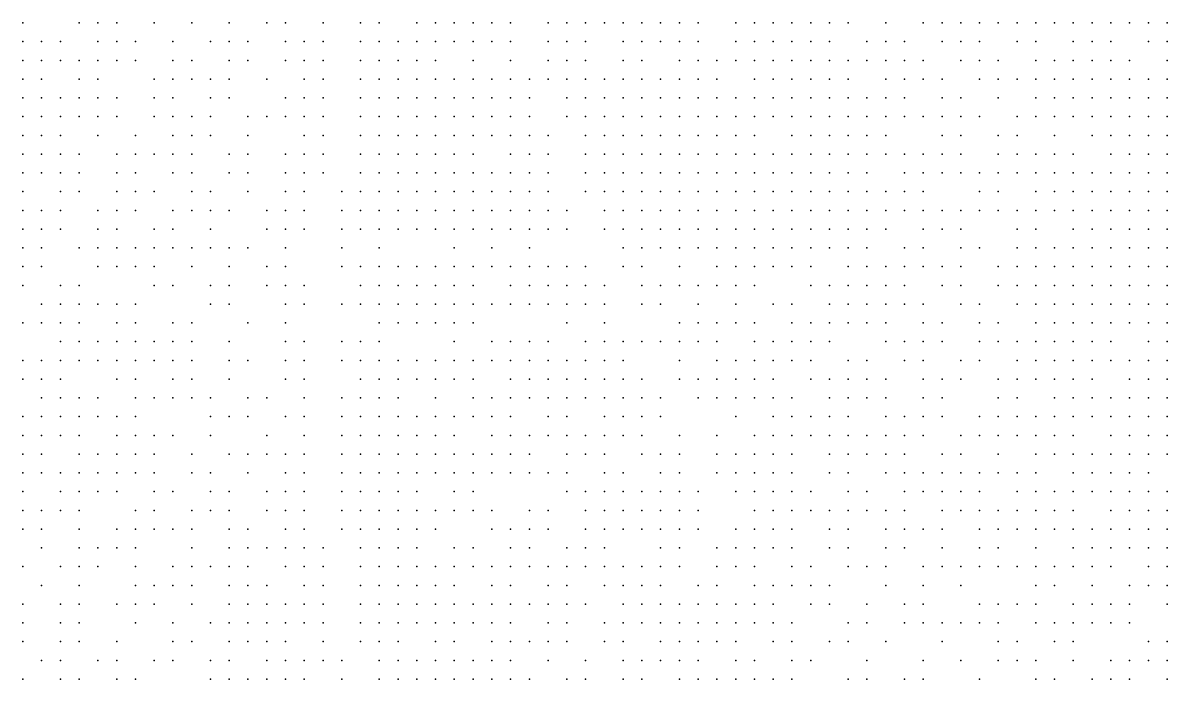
# Model space of a CAD drawing. Extents: x 429 to 793, y 817 to 1241.
# Drawn here: x 611.14 to 655.67, y 1108.61 to 1134.16 of the extents above; entities that cross this region are included whole.
import ezdxf

# ---------------------------------------------------------------- set-up
doc = ezdxf.new("R2010")
doc.units = 0

msp = doc.modelspace()

# ---------------------------------------------------------------- linework, layer by layer
for p in [(611.14, 1134.16, 254.753), (613.33, 1134.16, 254.628), (614.06, 1134.16, 254.5), (614.79, 1134.16, 254.578), (616.25, 1134.16, 254.417), (617.71, 1134.16, 254.39), (619.17, 1134.16, 254.31), (620.63, 1134.16, 254.23), (621.36, 1134.16, 254.178), (622.82, 1134.16, 254.072), (624.28, 1134.16, 254.02), (625.01, 1134.16, 253.958), (626.47, 1134.16, 253.833), (627.2, 1134.16, 253.77), (627.93, 1134.16, 253.702), (628.66, 1134.16, 253.635), (629.39, 1134.16, 253.568), (630.12, 1134.16, 253.5), (631.58, 1134.16, 253.41), (632.31, 1134.16, 253.32), (633.04, 1134.16, 253.23), (633.77, 1134.16, 253.14), (634.5, 1134.16, 253.048), (635.23, 1134.16, 252.961), (635.96, 1134.16, 252.863), (636.69, 1134.16, 252.77), (637.42, 1134.16, 252.667), (638.88, 1134.16, 252.565), (639.61, 1134.16, 252.463), (640.34, 1134.16, 252.36), (641.07, 1134.16, 252.376), (641.8, 1134.16, 252.127), (642.53, 1134.16, 251.992), (643.26, 1134.16, 251.87), (644.72, 1134.16, 251.785), (646.18, 1134.16, 251.544), (646.91, 1134.16, 251.52), (647.64, 1134.16, 251.328), (648.37, 1134.16, 251.223), (649.1, 1134.16, 251.068), (649.83, 1134.16, 250.913), (650.56, 1134.16, 250.738), (651.29, 1134.16, 250.563), (652.02, 1134.16, 250.536), (652.75, 1134.16, 250.495), (653.48, 1134.16, 250.215), (654.21, 1134.16, 249.976), (654.94, 1134.16, 249.964), (655.67, 1134.16, 249.893), (611.14, 1133.43, 254.56), (611.87, 1133.43, 254.545), (612.6, 1133.43, 254.53), (614.06, 1133.43, 254.317), (614.79, 1133.43, 254.348), (615.52, 1133.43, 254.362), (616.98, 1133.43, 254.209), (618.44, 1133.43, 254.193), (619.17, 1133.43, 254.094), (619.9, 1133.43, 254.104), (621.36, 1133.43, 254.065), (622.09, 1133.43, 253.9), (622.82, 1133.43, 253.885), (624.28, 1133.43, 253.87), (625.01, 1133.43, 253.77), (625.74, 1133.43, 253.67), (626.47, 1133.43, 253.683), (627.2, 1133.43, 253.623), (627.93, 1133.43, 253.556), (628.66, 1133.43, 253.486), (629.39, 1133.43, 253.344), (630.12, 1133.43, 253.353), (631.58, 1133.43, 253.227), (632.31, 1133.43, 253.1), (633.04, 1133.43, 253.083), (634.5, 1133.43, 252.893), (635.23, 1133.43, 252.804), (635.96, 1133.43, 252.793), (636.69, 1133.43, 252.613), (637.42, 1133.43, 252.472), (638.88, 1133.43, 252.487), (639.61, 1133.43, 252.345), (640.34, 1133.43, 252.18), (641.07, 1133.43, 252.15), (641.8, 1133.43, 251.917), (642.53, 1133.43, 251.893), (643.99, 1133.43, 251.732), (644.72, 1133.43, 251.595), (645.45, 1133.43, 251.458), (646.91, 1133.43, 251.32), (647.64, 1133.43, 251.165), (648.37, 1133.43, 251.01), (649.83, 1133.43, 250.7), (650.56, 1133.43, 250.525), (652.02, 1133.43, 250.268), (652.75, 1133.43, 250.227), (653.48, 1133.43, 249.988), (654.94, 1133.43, 249.847), (655.67, 1133.43, 249.647), (611.14, 1132.7, 254.363), (611.87, 1132.7, 254.273), (612.6, 1132.7, 254.288), (613.33, 1132.7, 254.322), (614.06, 1132.7, 254.133), (614.79, 1132.7, 254.118), (615.52, 1132.7, 254.195), (616.98, 1132.7, 254.042), (617.71, 1132.7, 254.057), (619.17, 1132.7, 253.978), (619.9, 1132.7, 253.941), (621.36, 1132.7, 253.861), (622.09, 1132.7, 253.818), (622.82, 1132.7, 253.735), (624.28, 1132.7, 253.72), (625.01, 1132.7, 253.62), (625.74, 1132.7, 253.597), (626.47, 1132.7, 253.537), (627.2, 1132.7, 253.477), (628.66, 1132.7, 253.342), (630.12, 1132.7, 253.207), (631.58, 1132.7, 253.08), (632.31, 1132.7, 253.027), (633.04, 1132.7, 252.937), (634.5, 1132.7, 252.747), (635.23, 1132.7, 252.647), (636.69, 1132.7, 252.457), (637.42, 1132.7, 252.315), (638.15, 1132.7, 252.24), (638.88, 1132.7, 252.33), (639.61, 1132.7, 252.12), (640.34, 1132.7, 252), (641.07, 1132.7, 251.94), (641.8, 1132.7, 251.745), (642.53, 1132.7, 251.707), (643.26, 1132.7, 251.683), (643.99, 1132.7, 251.499), (644.72, 1132.7, 251.315), (645.45, 1132.7, 251.318), (646.18, 1132.7, 251.12), (647.64, 1132.7, 250.953), (648.37, 1132.7, 250.775), (649.1, 1132.7, 250.737), (650.56, 1132.7, 250.471), (651.29, 1132.7, 250.35), (652.02, 1132.7, 250.175), (652.75, 1132.7, 250), (653.48, 1132.7, 249.8), (654.21, 1132.7, 249.629), (655.67, 1132.7, 249.2), (611.14, 1131.97, 254.167), (611.87, 1131.97, 254.076), (613.33, 1131.97, 254.138), (614.06, 1131.97, 253.95), (616.25, 1131.97, 253.92), (616.98, 1131.97, 253.905), (617.71, 1131.97, 253.89), (618.44, 1131.97, 253.852), (619.17, 1131.97, 253.815), (620.63, 1131.97, 253.74), (622.09, 1131.97, 253.655), (622.82, 1131.97, 253.613), (624.28, 1131.97, 253.57), (625.01, 1131.97, 253.51), (625.74, 1131.97, 253.45), (626.47, 1131.97, 253.39), (627.2, 1131.97, 253.33), (627.93, 1131.97, 253.262), (628.66, 1131.97, 253.195), (629.39, 1131.97, 253.128), (630.12, 1131.97, 253.06), (630.85, 1131.97, 252.837), (631.58, 1131.97, 252.97), (632.31, 1131.97, 252.88), (633.04, 1131.97, 252.79), (633.77, 1131.97, 252.7), (634.5, 1131.97, 252.6), (635.23, 1131.97, 252.5), (635.96, 1131.97, 252.4), (636.69, 1131.97, 252.3), (637.42, 1131.97, 252.18), (638.15, 1131.97, 252.068), (639.61, 1131.97, 251.94), (640.34, 1131.97, 251.82), (641.07, 1131.97, 251.693), (641.8, 1131.97, 251.565), (642.53, 1131.97, 251.52), (643.26, 1131.97, 251.497), (644.72, 1131.97, 251.215), (645.45, 1131.97, 251.068), (646.18, 1131.97, 250.92), (646.91, 1131.97, 250.753), (648.37, 1131.97, 250.585), (649.1, 1131.97, 250.521), (649.83, 1131.97, 250.267), (650.56, 1131.97, 250.254), (651.29, 1131.97, 250.025), (652.02, 1131.97, 249.954), (652.75, 1131.97, 249.767), (653.48, 1131.97, 249.686), (654.21, 1131.97, 249.372), (654.94, 1131.97, 249.315), (655.67, 1131.97, 249.257), (611.14, 1131.24, 253.97), (611.87, 1131.24, 253.965), (612.6, 1131.24, 253.96), (613.33, 1131.24, 253.955), (614.06, 1131.24, 253.74), (614.79, 1131.24, 253.883), (616.25, 1131.24, 253.815), (616.98, 1131.24, 253.747), (618.44, 1131.24, 253.72), (619.17, 1131.24, 253.55), (621.36, 1131.24, 253.477), (622.09, 1131.24, 253.39), (622.82, 1131.24, 253.436), (624.28, 1131.24, 253.393), (625.01, 1131.24, 253.336), (625.74, 1131.24, 253.19), (626.47, 1131.24, 253.173), (627.2, 1131.24, 253.157), (627.93, 1131.24, 253.046), (628.66, 1131.24, 252.935), (629.39, 1131.24, 252.953), (630.12, 1131.24, 252.883), (630.85, 1131.24, 252.793), (632.31, 1131.24, 252.615), (633.04, 1131.24, 252.569), (633.77, 1131.24, 252.523), (634.5, 1131.24, 252.379), (635.23, 1131.24, 252.235), (635.96, 1131.24, 252.268), (636.69, 1131.24, 252.113), (637.42, 1131.24, 252.084), (638.15, 1131.24, 251.868), (638.88, 1131.24, 251.852), (639.61, 1131.24, 251.836), (640.34, 1131.24, 251.62), (641.07, 1131.24, 251.643), (641.8, 1131.24, 251.465), (642.53, 1131.24, 251.438), (643.26, 1131.24, 251.31), (643.99, 1131.24, 251.163), (644.72, 1131.24, 251.027), (645.45, 1131.24, 250.868), (646.91, 1131.24, 250.553), (647.64, 1131.24, 250.385), (649.1, 1131.24, 250.304), (650.56, 1131.24, 250.038), (651.29, 1131.24, 249.908), (652.02, 1131.24, 249.721), (652.75, 1131.24, 249.533), (653.48, 1131.24, 249.316), (654.21, 1131.24, 249.098), (654.94, 1131.24, 249.001), (655.67, 1131.24, 248.943), (611.14, 1130.51, 253.733), (611.87, 1130.51, 253.808), (612.6, 1130.51, 253.645), (613.33, 1130.51, 253.693), (614.06, 1130.51, 253.53), (614.79, 1130.51, 253.673), (616.25, 1130.51, 253.605), (616.98, 1130.51, 253.502), (617.71, 1130.51, 253.497), (618.44, 1130.51, 253.474), (619.9, 1130.51, 253.38), (620.63, 1130.51, 253.387), (621.36, 1130.51, 253.3), (622.09, 1130.51, 253.302), (622.82, 1130.51, 253.259), (624.28, 1130.51, 253.217), (625.01, 1130.51, 253.159), (625.74, 1130.51, 253.102), (626.47, 1130.51, 253), (627.2, 1130.51, 252.983), (627.93, 1130.51, 252.872), (628.66, 1130.51, 252.847), (629.39, 1130.51, 252.777), (630.12, 1130.51, 252.707), (630.85, 1130.51, 252.617), (632.31, 1130.51, 252.527), (633.04, 1130.51, 252.393), (633.77, 1130.51, 252.347), (634.5, 1130.51, 252.202), (635.23, 1130.51, 252.142), (635.96, 1130.51, 252.034), (636.69, 1130.51, 251.927), (637.42, 1130.51, 251.797), (638.15, 1130.51, 251.667), (638.88, 1130.51, 251.652), (639.61, 1130.51, 251.636), (640.34, 1130.51, 251.42), (641.07, 1130.51, 251.443), (641.8, 1130.51, 251.265), (642.53, 1130.51, 251.232), (643.26, 1130.51, 251.087), (643.99, 1130.51, 250.929), (644.72, 1130.51, 250.79), (645.45, 1130.51, 250.507), (646.18, 1130.51, 250.483), (646.91, 1130.51, 250.257), (647.64, 1130.51, 250.267), (648.37, 1130.51, 250.04), (649.83, 1130.51, 250.05), (650.56, 1130.51, 249.863), (651.29, 1130.51, 249.675), (652.02, 1130.51, 249.488), (652.75, 1130.51, 249.3), (653.48, 1130.51, 249.083), (654.21, 1130.51, 248.865), (654.94, 1130.51, 248.744), (655.67, 1130.51, 248.687), (611.14, 1129.78, 253.497), (611.87, 1129.78, 253.512), (612.6, 1129.78, 253.527), (614.06, 1129.78, 253.32), (615.52, 1129.78, 253.463), (616.98, 1129.78, 253.305), (617.71, 1129.78, 253.3), (618.44, 1129.78, 253.278), (619.9, 1129.78, 253.232), (622.09, 1129.78, 253.125), (622.82, 1129.78, 253.083), (624.28, 1129.78, 253.04), (625.01, 1129.78, 252.982), (625.74, 1129.78, 252.925), (626.47, 1129.78, 252.867), (627.2, 1129.78, 252.81), (627.93, 1129.78, 252.74), (628.66, 1129.78, 252.67), (629.39, 1129.78, 252.6), (630.12, 1129.78, 252.53), (630.85, 1129.78, 252.44), (631.58, 1129.78, 252.35), (633.04, 1129.78, 252.26), (633.77, 1129.78, 252.17), (634.5, 1129.78, 252.062), (635.23, 1129.78, 251.955), (635.96, 1129.78, 251.848), (636.69, 1129.78, 251.74), (637.42, 1129.78, 251.61), (638.15, 1129.78, 251.48), (638.88, 1129.78, 251.35), (639.61, 1129.78, 251.436), (641.07, 1129.78, 251.243), (641.8, 1129.78, 250.93), (642.53, 1129.78, 251.008), (643.26, 1129.78, 250.863), (643.99, 1129.78, 250.706), (644.72, 1129.78, 250.548), (646.91, 1129.78, 250.02), (647.64, 1129.78, 250.03), (649.1, 1129.78, 249.793), (649.83, 1129.78, 249.588), (651.29, 1129.78, 249.376), (652.75, 1129.78, 249.02), (653.48, 1129.78, 249.013), (654.21, 1129.78, 248.725), (654.94, 1129.78, 248.647), (655.67, 1129.78, 248.43), (611.14, 1129.05, 253.26), (611.87, 1129.05, 253.275), (612.6, 1129.05, 253.29), (613.33, 1129.05, 253.305), (614.79, 1129.05, 253.11), (615.52, 1129.05, 253.17), (616.25, 1129.05, 253.213), (616.98, 1129.05, 253.063), (617.71, 1129.05, 253.107), (619.17, 1129.05, 252.965), (619.9, 1129.05, 253.087), (621.36, 1129.05, 252.992), (622.09, 1129.05, 252.865), (622.82, 1129.05, 252.866), (624.28, 1129.05, 252.867), (625.01, 1129.05, 252.766), (625.74, 1129.05, 252.665), (626.47, 1129.05, 252.696), (627.2, 1129.05, 252.643), (627.93, 1129.05, 252.566), (628.66, 1129.05, 252.405), (630.12, 1129.05, 252.353), (630.85, 1129.05, 252.219), (631.58, 1129.05, 252.085), (633.04, 1129.05, 252.082), (633.77, 1129.05, 251.987), (634.5, 1129.05, 251.915), (635.23, 1129.05, 251.66), (635.96, 1129.05, 251.602), (636.69, 1129.05, 251.543), (637.42, 1129.05, 251.364), (638.15, 1129.05, 251.382), (638.88, 1129.05, 251.203), (639.61, 1129.05, 251.02), (640.34, 1129.05, 250.974), (641.07, 1129.05, 250.945), (641.8, 1129.05, 250.699), (642.53, 1129.05, 250.785), (643.26, 1129.05, 250.64), (643.99, 1129.05, 250.482), (644.72, 1129.05, 250.325), (645.45, 1129.05, 250.167), (646.18, 1129.05, 250.01), (646.91, 1129.05, 249.827), (647.64, 1129.05, 249.645), (649.1, 1129.05, 249.537), (649.83, 1129.05, 249.332), (650.56, 1129.05, 249.127), (651.29, 1129.05, 249.096), (652.02, 1129.05, 249.058), (653.48, 1129.05, 248.733), (654.21, 1129.05, 248.445), (654.94, 1129.05, 248.438), (655.67, 1129.05, 248.127), (611.14, 1128.32, 253.037), (611.87, 1128.32, 252.996), (612.6, 1128.32, 252.955), (613.33, 1128.32, 253.085), (614.79, 1128.32, 252.9), (615.52, 1128.32, 252.908), (616.98, 1128.32, 252.87), (617.71, 1128.32, 252.913), (619.17, 1128.32, 252.873), (619.9, 1128.32, 252.858), (621.36, 1128.32, 252.808), (622.09, 1128.32, 252.773), (622.82, 1128.32, 252.693), (624.28, 1128.32, 252.693), (625.01, 1128.32, 252.592), (625.74, 1128.32, 252.582), (626.47, 1128.32, 252.529), (627.2, 1128.32, 252.477), (627.93, 1128.32, 252.399), (628.66, 1128.32, 252.322), (629.39, 1128.32, 252.202), (630.12, 1128.32, 252.177), (630.85, 1128.32, 252.042), (631.58, 1128.32, 251.993), (633.04, 1128.32, 251.898), (633.77, 1128.32, 251.803), (634.5, 1128.32, 251.686), (635.23, 1128.32, 251.568), (635.96, 1128.32, 251.405), (636.69, 1128.32, 251.347), (637.42, 1128.32, 251.167), (638.15, 1128.32, 251.185), (638.88, 1128.32, 250.952), (639.61, 1128.32, 250.82), (640.34, 1128.32, 250.663), (641.07, 1128.32, 250.728), (641.8, 1128.32, 250.482), (642.53, 1128.32, 250.453), (643.26, 1128.32, 250.423), (643.99, 1128.32, 250.212), (645.45, 1128.32, 250.005), (646.18, 1128.32, 249.78), (646.91, 1128.32, 249.712), (647.64, 1128.32, 249.667), (648.37, 1128.32, 249.462), (649.1, 1128.32, 249.28), (649.83, 1128.32, 249.075), (650.56, 1128.32, 248.87), (651.29, 1128.32, 248.665), (652.02, 1128.32, 248.778), (652.75, 1128.32, 248.452), (653.48, 1128.32, 248.293), (654.21, 1128.32, 248.058), (654.94, 1128.32, 247.823), (655.67, 1128.32, 247.558), (611.14, 1127.59, 252.813), (612.6, 1127.59, 252.85), (613.33, 1127.59, 252.665), (614.79, 1127.59, 252.69), (615.52, 1127.59, 252.698), (616.25, 1127.59, 252.705), (617.71, 1127.59, 252.72), (618.44, 1127.59, 252.705), (619.9, 1127.59, 252.675), (621.36, 1127.59, 252.625), (622.09, 1127.59, 252.59), (623.55, 1127.59, 252.555), (624.28, 1127.59, 252.52), (625.01, 1127.59, 252.327), (625.74, 1127.59, 252.322), (626.47, 1127.59, 252.316), (627.2, 1127.59, 252.123), (627.93, 1127.59, 252.186), (628.66, 1127.59, 252.155), (629.39, 1127.59, 252.077), (630.12, 1127.59, 252), (630.85, 1127.59, 251.905), (631.58, 1127.59, 251.81), (633.04, 1127.59, 251.715), (633.77, 1127.59, 251.62), (634.5, 1127.59, 251.503), (635.23, 1127.59, 251.385), (635.96, 1127.59, 251.267), (636.69, 1127.59, 251.15), (637.42, 1127.59, 251.017), (638.15, 1127.59, 250.885), (638.88, 1127.59, 250.753), (639.61, 1127.59, 250.62), (640.34, 1127.59, 250.462), (641.07, 1127.59, 250.305), (641.8, 1127.59, 250.148), (642.53, 1127.59, 250.236), (643.26, 1127.59, 250.207), (643.99, 1127.59, 249.995), (644.72, 1127.59, 249.885), (645.45, 1127.59, 249.717), (646.18, 1127.59, 249.55), (648.37, 1127.59, 249.071), (649.1, 1127.59, 249.027), (650.56, 1127.59, 248.743), (651.29, 1127.59, 248.475), (652.02, 1127.59, 248.18), (652.75, 1127.59, 248.225), (653.48, 1127.59, 248.019), (654.21, 1127.59, 247.755), (654.94, 1127.59, 247.52), (655.67, 1127.59, 247.255), (611.14, 1126.86, 252.59), (611.87, 1126.86, 252.615), (612.6, 1126.86, 252.64), (614.06, 1126.86, 252.607), (614.79, 1126.86, 252.457), (615.52, 1126.86, 252.406), (616.98, 1126.86, 252.538), (617.71, 1126.86, 252.503), (618.44, 1126.86, 252.553), (619.17, 1126.86, 252.385), (620.63, 1126.86, 252.457), (621.36, 1126.86, 252.371), (622.09, 1126.86, 252.285), (623.55, 1126.86, 252.165), (624.28, 1126.86, 252.14), (625.01, 1126.86, 252.09), (625.74, 1126.86, 252.135), (626.47, 1126.86, 252.129), (627.2, 1126.86, 251.937), (627.93, 1126.86, 251.999), (628.66, 1126.86, 251.875), (629.39, 1126.86, 251.7), (630.12, 1126.86, 251.81), (630.85, 1126.86, 251.71), (631.58, 1126.86, 251.515), (632.31, 1126.86, 251.469), (633.77, 1126.86, 251.423), (634.5, 1126.86, 251.257), (635.23, 1126.86, 251.09), (635.96, 1126.86, 251.12), (636.69, 1126.86, 250.943), (637.42, 1126.86, 250.845), (638.15, 1126.86, 250.54), (638.88, 1126.86, 250.465), (639.61, 1126.86, 250.39), (640.34, 1126.86, 250.175), (641.07, 1126.86, 250.19), (641.8, 1126.86, 249.975), (642.53, 1126.86, 249.99), (643.26, 1126.86, 249.623), (643.99, 1126.86, 249.823), (644.72, 1126.86, 249.655), (645.45, 1126.86, 249.488), (646.18, 1126.86, 249.32), (646.91, 1126.86, 249.12), (647.64, 1126.86, 248.92), (648.37, 1126.86, 248.818), (649.1, 1126.86, 248.773), (649.83, 1126.86, 248.505), (650.56, 1126.86, 248.49), (651.29, 1126.86, 248.125), (652.02, 1126.86, 247.9), (652.75, 1126.86, 247.913), (653.48, 1126.86, 247.696), (654.21, 1126.86, 247.637), (654.94, 1126.86, 247.197), (655.67, 1126.86, 247.174), (611.14, 1126.13, 252.337), (611.87, 1126.13, 252.377), (612.6, 1126.13, 252.29), (614.06, 1126.13, 252.373), (614.79, 1126.13, 252.223), (616.25, 1126.13, 252.355), (616.98, 1126.13, 252.267), (618.44, 1126.13, 252.282), (620.63, 1126.13, 252.05), (621.36, 1126.13, 252.168), (622.09, 1126.13, 252), (623.55, 1126.13, 251.975), (624.28, 1126.13, 251.95), (625.01, 1126.13, 251.9), (625.74, 1126.13, 251.85), (626.47, 1126.13, 251.943), (627.2, 1126.13, 251.75), (627.93, 1126.13, 251.812), (628.66, 1126.13, 251.59), (629.39, 1126.13, 251.51), (630.12, 1126.13, 251.43), (630.85, 1126.13, 251.33), (631.58, 1126.13, 251.23), (632.31, 1126.13, 251.272), (633.77, 1126.13, 251.227), (634.5, 1126.13, 251.06), (635.23, 1126.13, 250.987), (635.96, 1126.13, 250.862), (636.69, 1126.13, 250.737), (637.42, 1126.13, 250.587), (638.15, 1126.13, 250.437), (638.88, 1126.13, 250.235), (639.61, 1126.13, 250.16), (640.34, 1126.13, 249.945), (641.07, 1126.13, 249.96), (641.8, 1126.13, 249.675), (642.53, 1126.13, 249.75), (643.26, 1126.13, 249.563), (643.99, 1126.13, 249.255), (644.72, 1126.13, 249.154), (646.18, 1126.13, 249.053), (646.91, 1126.13, 248.787), (647.64, 1126.13, 248.787), (649.83, 1126.13, 248.295), (650.56, 1126.13, 248.07), (652.02, 1126.13, 247.62), (652.75, 1126.13, 247.633), (653.48, 1126.13, 247.365), (654.21, 1126.13, 246.932), (654.94, 1126.13, 246.873), (655.67, 1126.13, 246.851), (611.14, 1125.4, 252.083), (611.87, 1125.4, 252.123), (613.33, 1125.4, 251.91), (614.06, 1125.4, 251.95), (614.79, 1125.4, 251.99), (615.52, 1125.4, 252.01), (616.25, 1125.4, 252.03), (616.98, 1125.4, 252.05), (617.71, 1125.4, 252.07), (618.44, 1125.4, 252.065), (619.17, 1125.4, 252.06), (619.9, 1125.4, 252.055), (621.36, 1125.4, 251.885), (623.55, 1125.4, 251.835), (625.01, 1125.4, 251.76), (627.93, 1125.4, 251.53), (629.39, 1125.4, 251.37), (630.85, 1125.4, 251.19), (634.5, 1125.4, 250.905), (635.23, 1125.4, 250.78), (635.96, 1125.4, 250.655), (636.69, 1125.4, 250.53), (637.42, 1125.4, 250.38), (638.15, 1125.4, 250.23), (638.88, 1125.4, 250.08), (639.61, 1125.4, 249.93), (640.34, 1125.4, 249.765), (641.07, 1125.4, 249.6), (641.8, 1125.4, 249.435), (642.53, 1125.4, 249.27), (643.26, 1125.4, 249.323), (643.99, 1125.4, 249.135), (645.45, 1125.4, 248.787), (646.18, 1125.4, 248.52), (647.64, 1125.4, 248.52), (648.37, 1125.4, 248.158), (649.83, 1125.4, 247.985), (650.56, 1125.4, 247.727), (651.29, 1125.4, 247.673), (652.02, 1125.4, 247.303), (652.75, 1125.4, 247.352), (653.48, 1125.4, 247.085), (654.21, 1125.4, 246.818), (654.94, 1125.4, 246.55), (655.67, 1125.4, 246.528), (611.14, 1124.67, 251.83), (611.87, 1124.67, 251.693), (614.06, 1124.67, 251.605), (614.79, 1124.67, 251.655), (615.52, 1124.67, 251.853), (616.25, 1124.67, 251.715), (617.71, 1124.67, 251.755), (619.17, 1124.67, 251.745), (620.63, 1124.67, 251.765), (621.36, 1124.67, 251.742), (623.55, 1124.67, 251.555), (624.28, 1124.67, 251.67), (625.01, 1124.67, 251.48), (625.74, 1124.67, 251.57), (626.47, 1124.67, 251.523), (627.2, 1124.67, 251.475), (627.93, 1124.67, 251.393), (628.66, 1124.67, 251.31), (629.39, 1124.67, 251.09), (630.12, 1124.67, 251.15), (630.85, 1124.67, 250.91), (631.58, 1124.67, 250.95), (632.31, 1124.67, 250.848), (633.04, 1124.67, 250.745), (634.5, 1124.67, 250.613), (635.23, 1124.67, 250.48), (636.69, 1124.67, 250.23), (638.15, 1124.67, 249.93), (638.88, 1124.67, 249.772), (639.61, 1124.67, 249.615), (640.34, 1124.67, 249.587), (641.07, 1124.67, 249.245), (641.8, 1124.67, 249.257), (643.26, 1124.67, 249.083), (643.99, 1124.67, 248.895), (644.72, 1124.67, 248.708), (645.45, 1124.67, 248.52), (646.18, 1124.67, 248.302), (646.91, 1124.67, 248.085), (647.64, 1124.67, 247.867), (649.1, 1124.67, 247.94), (649.83, 1124.67, 247.695), (650.56, 1124.67, 247.45), (651.29, 1124.67, 247.04), (652.02, 1124.67, 246.987), (652.75, 1124.67, 246.957), (653.48, 1124.67, 246.61), (654.21, 1124.67, 246.58), (654.94, 1124.67, 246.18), (655.67, 1124.67, 246.255), (611.14, 1123.94, 251.475), (612.6, 1123.94, 251.337), (613.33, 1123.94, 251.555), (616.25, 1123.94, 251.38), (616.98, 1123.94, 251.577), (618.44, 1123.94, 251.592), (619.17, 1123.94, 251.46), (620.63, 1123.94, 251.48), (621.36, 1123.94, 251.458), (622.09, 1123.94, 251.435), (624.28, 1123.94, 251.39), (625.01, 1123.94, 251.342), (625.74, 1123.94, 251.295), (626.47, 1123.94, 251.247), (627.2, 1123.94, 251.2), (627.93, 1123.94, 251.117), (628.66, 1123.94, 251.035), (630.12, 1123.94, 250.87), (630.85, 1123.94, 250.768), (631.58, 1123.94, 250.665), (632.31, 1123.94, 250.562), (633.04, 1123.94, 250.46), (633.77, 1123.94, 250.327), (635.23, 1123.94, 250.195), (635.96, 1123.94, 250.205), (636.69, 1123.94, 249.93), (637.42, 1123.94, 249.93), (638.15, 1123.94, 249.615), (638.88, 1123.94, 249.458), (639.61, 1123.94, 249.3), (641.8, 1123.94, 248.902), (642.53, 1123.94, 248.915), (643.26, 1123.94, 248.55), (643.99, 1123.94, 248.54), (644.72, 1123.94, 248.468), (645.45, 1123.94, 248.27), (646.91, 1123.94, 247.947), (647.64, 1123.94, 247.798), (649.1, 1123.94, 247.405), (649.83, 1123.94, 247.16), (650.56, 1123.94, 246.915), (651.29, 1123.94, 246.67), (652.02, 1123.94, 246.64), (652.75, 1123.94, 246.425), (653.48, 1123.94, 246.117), (654.21, 1123.94, 245.81), (654.94, 1123.94, 245.475), (655.67, 1123.94, 245.57), (611.87, 1123.21, 251.12), (612.6, 1123.21, 251.17), (613.33, 1123.21, 251.22), (614.06, 1123.21, 251.27), (614.79, 1123.21, 251.32), (615.52, 1123.21, 251.35), (618.44, 1123.21, 251.295), (619.17, 1123.21, 251.15), (621.36, 1123.21, 251.302), (622.09, 1123.21, 251.125), (623.55, 1123.21, 251.11), (624.28, 1123.21, 251.095), (625.01, 1123.21, 251.193), (625.74, 1123.21, 250.995), (626.47, 1123.21, 251.098), (627.2, 1123.21, 250.9), (627.93, 1123.21, 250.967), (628.66, 1123.21, 250.735), (629.39, 1123.21, 250.66), (630.12, 1123.21, 250.585), (630.85, 1123.21, 250.62), (631.58, 1123.21, 250.37), (632.31, 1123.21, 250.415), (633.04, 1123.21, 250.165), (633.77, 1123.21, 250.18), (635.23, 1123.21, 249.9), (635.96, 1123.21, 249.755), (637.42, 1123.21, 249.6), (638.88, 1123.21, 249.285), (640.34, 1123.21, 249.115), (641.07, 1123.21, 248.93), (642.53, 1123.21, 248.56), (643.26, 1123.21, 248.363), (643.99, 1123.21, 248.165), (644.72, 1123.21, 247.967), (645.45, 1123.21, 248.02), (646.18, 1123.21, 247.783), (647.64, 1123.21, 247.245), (648.37, 1123.21, 247.097), (649.83, 1123.21, 246.745), (650.56, 1123.21, 246.708), (651.29, 1123.21, 246.367), (652.02, 1123.21, 246.232), (652.75, 1123.21, 246.055), (653.48, 1123.21, 245.836), (654.21, 1123.21, 245.44), (654.94, 1123.21, 245.105), (655.67, 1123.21, 245.14), (611.14, 1122.48, 250.825), (611.87, 1122.48, 250.725), (612.6, 1122.48, 250.992), (613.33, 1122.48, 250.865), (614.79, 1122.48, 250.965), (615.52, 1122.48, 250.818), (616.98, 1122.48, 251.068), (617.71, 1122.48, 251.11), (619.9, 1122.48, 251.005), (621.36, 1122.48, 250.993), (625.01, 1122.48, 250.75), (625.74, 1122.48, 250.7), (626.47, 1122.48, 250.798), (627.2, 1122.48, 250.6), (627.93, 1122.48, 250.668), (628.66, 1122.48, 250.45), (632.31, 1122.48, 250.12), (633.77, 1122.48, 249.885), (636.69, 1122.48, 249.61), (637.42, 1122.48, 249.44), (638.15, 1122.48, 249.27), (638.88, 1122.48, 248.94), (639.61, 1122.48, 248.955), (641.07, 1122.48, 248.585), (641.8, 1122.48, 248.382), (642.53, 1122.48, 248.18), (643.26, 1122.48, 248.158), (643.99, 1122.48, 247.755), (644.72, 1122.48, 247.762), (646.18, 1122.48, 247.533), (646.91, 1122.48, 247.295), (648.37, 1122.48, 246.82), (649.1, 1122.48, 246.783), (650.56, 1122.48, 246.328), (651.29, 1122.48, 246.063), (652.02, 1122.48, 245.743), (652.75, 1122.48, 245.423), (653.48, 1122.48, 245.398), (654.21, 1122.48, 244.96), (654.94, 1122.48, 244.865), (655.67, 1122.48, 244.77), (612.6, 1121.75, 250.4), (613.33, 1121.75, 250.47), (614.06, 1121.75, 250.738), (614.79, 1121.75, 250.61), (615.52, 1121.75, 250.652), (616.25, 1121.75, 250.695), (616.98, 1121.75, 250.737), (617.71, 1121.75, 250.78), (619.17, 1121.75, 250.82), (621.36, 1121.75, 250.845), (622.09, 1121.75, 250.83), (623.55, 1121.75, 250.815), (624.28, 1121.75, 250.8), (625.01, 1121.75, 250.61), (627.93, 1121.75, 250.388), (629.39, 1121.75, 250.375), (630.12, 1121.75, 250.3), (630.85, 1121.75, 250.193), (631.58, 1121.75, 250.085), (633.04, 1121.75, 249.87), (633.77, 1121.75, 249.725), (634.5, 1121.75, 249.58), (635.23, 1121.75, 249.277), (635.96, 1121.75, 249.435), (636.69, 1121.75, 249.29), (637.42, 1121.75, 249.12), (638.15, 1121.75, 248.95), (639.61, 1121.75, 248.61), (640.34, 1121.75, 248.598), (641.07, 1121.75, 248.205), (641.8, 1121.75, 248.003), (642.53, 1121.75, 247.8), (644.72, 1121.75, 247.352), (645.45, 1121.75, 247.36), (646.18, 1121.75, 246.917), (646.91, 1121.75, 246.885), (648.37, 1121.75, 246.52), (649.1, 1121.75, 246.312), (649.83, 1121.75, 246.128), (650.56, 1121.75, 245.944), (651.29, 1121.75, 245.76), (652.02, 1121.75, 245.44), (652.75, 1121.75, 245.12), (653.48, 1121.75, 244.918), (654.94, 1121.75, 244.385), (655.67, 1121.75, 244.29), (611.14, 1121.02, 250.232), (611.87, 1121.02, 250.33), (612.6, 1121.02, 250.213), (613.33, 1121.02, 250.095), (614.06, 1121.02, 250.185), (614.79, 1121.02, 250.275), (615.52, 1121.02, 250.495), (616.25, 1121.02, 250.38), (616.98, 1121.02, 250.58), (617.71, 1121.02, 250.465), (619.17, 1121.02, 250.505), (619.9, 1121.02, 250.538), (621.36, 1121.02, 250.56), (622.09, 1121.02, 250.55), (623.55, 1121.02, 250.395), (624.28, 1121.02, 250.52), (625.01, 1121.02, 250.33), (625.74, 1121.02, 250.42), (626.47, 1121.02, 250.378), (627.2, 1121.02, 250.335), (627.93, 1121.02, 250.255), (628.66, 1121.02, 250.175), (629.39, 1121.02, 249.962), (630.12, 1121.02, 250.025), (630.85, 1121.02, 249.78), (631.58, 1121.02, 249.81), (632.31, 1121.02, 249.695), (633.04, 1121.02, 249.58), (633.77, 1121.02, 249.423), (634.5, 1121.02, 249.265), (636.69, 1121.02, 248.975), (638.15, 1121.02, 248.635), (638.88, 1121.02, 248.455), (639.61, 1121.02, 248.275), (640.34, 1121.02, 248.228), (641.07, 1121.02, 247.845), (641.8, 1121.02, 247.823), (643.26, 1121.02, 247.588), (643.99, 1121.02, 247.375), (645.45, 1121.02, 246.95), (646.18, 1121.02, 246.692), (647.64, 1121.02, 246.178), (648.37, 1121.02, 246.22), (649.83, 1121.02, 245.655), (650.56, 1121.02, 245.298), (651.29, 1121.02, 245.113), (652.02, 1121.02, 245.036), (652.75, 1121.02, 244.635), (653.48, 1121.02, 244.557), (654.21, 1121.02, 244.48), (654.94, 1121.02, 244.128), (655.67, 1121.02, 243.775), (611.14, 1120.29, 249.67), (611.87, 1120.29, 249.955), (612.6, 1120.29, 249.837), (614.79, 1120.29, 249.94), (615.52, 1120.29, 249.992), (616.98, 1120.29, 250.265), (617.71, 1120.29, 250.15), (619.17, 1120.29, 250.215), (621.36, 1120.29, 250.27), (622.09, 1120.29, 250.26), (624.28, 1120.29, 250.24), (625.01, 1120.29, 250.198), (625.74, 1120.29, 250.155), (626.47, 1120.29, 250.113), (627.2, 1120.29, 250.07), (627.93, 1120.29, 249.99), (628.66, 1120.29, 249.91), (630.12, 1120.29, 249.75), (630.85, 1120.29, 249.635), (631.58, 1120.29, 249.52), (632.31, 1120.29, 249.405), (633.04, 1120.29, 249.29), (633.77, 1120.29, 249.133), (634.5, 1120.29, 248.975), (635.23, 1120.29, 248.962), (636.69, 1120.29, 248.66), (637.42, 1120.29, 248.647), (638.15, 1120.29, 248.3), (638.88, 1120.29, 248.12), (639.61, 1120.29, 247.94), (640.34, 1120.29, 247.725), (641.8, 1120.29, 247.462), (642.53, 1120.29, 247.44), (643.26, 1120.29, 247.048), (643.99, 1120.29, 247.015), (644.72, 1120.29, 246.785), (646.18, 1120.29, 246.475), (646.91, 1120.29, 246), (647.64, 1120.29, 245.96), (649.1, 1120.29, 245.637), (649.83, 1120.29, 245.355), (650.56, 1120.29, 245.072), (651.29, 1120.29, 244.79), (652.02, 1120.29, 244.712), (652.75, 1120.29, 244.11), (654.21, 1120.29, 243.955), (654.94, 1120.29, 243.587), (655.67, 1120.29, 242.968), (611.87, 1119.56, 249.58), (612.6, 1119.56, 249.67), (613.33, 1119.56, 249.76), (614.06, 1119.56, 249.85), (615.52, 1119.56, 249.815), (616.25, 1119.56, 249.69), (616.98, 1119.56, 249.757), (617.71, 1119.56, 249.825), (618.44, 1119.56, 250.032), (619.9, 1119.56, 250.097), (620.63, 1119.56, 249.98), (622.09, 1119.56, 249.96), (623.55, 1119.56, 249.958), (624.28, 1119.56, 249.955), (625.01, 1119.56, 249.917), (625.74, 1119.56, 249.88), (627.2, 1119.56, 249.795), (628.66, 1119.56, 249.635), (629.39, 1119.56, 249.55), (630.12, 1119.56, 249.465), (630.85, 1119.56, 249.485), (631.58, 1119.56, 249.22), (632.31, 1119.56, 249.255), (633.04, 1119.56, 248.99), (633.77, 1119.56, 248.982), (634.5, 1119.56, 248.675), (635.23, 1119.56, 248.508), (635.96, 1119.56, 248.34), (637.42, 1119.56, 248.307), (638.15, 1119.56, 247.955), (638.88, 1119.56, 247.948), (639.61, 1119.56, 247.595), (640.34, 1119.56, 247.553), (641.07, 1119.56, 247.51), (642.53, 1119.56, 247.08), (643.26, 1119.56, 246.85), (643.99, 1119.56, 246.62), (644.72, 1119.56, 246.39), (646.18, 1119.56, 245.882), (646.91, 1119.56, 245.605), (649.1, 1119.56, 244.985), (649.83, 1119.56, 244.92), (651.29, 1119.56, 244.315), (652.02, 1119.56, 244.2), (652.75, 1119.56, 243.77), (653.48, 1119.56, 243.43), (654.21, 1119.56, 243.062), (654.94, 1119.56, 242.695), (655.67, 1119.56, 242.464), (611.14, 1118.83, 249.065), (611.87, 1118.83, 249.195), (612.6, 1118.83, 249.3), (613.33, 1118.83, 249.405), (614.06, 1118.83, 249.318), (614.79, 1118.83, 249.585), (615.52, 1118.83, 249.46), (618.44, 1118.83, 249.545), (619.17, 1118.83, 249.59), (619.9, 1118.83, 249.797), (621.36, 1118.83, 249.82), (622.09, 1118.83, 249.675), (623.55, 1118.83, 249.673), (624.28, 1118.83, 249.67), (625.01, 1118.83, 249.633), (625.74, 1118.83, 249.595), (626.47, 1118.83, 249.7), (627.2, 1118.83, 249.52), (627.93, 1118.83, 249.577), (628.66, 1118.83, 249.35), (629.39, 1118.83, 249.265), (630.12, 1118.83, 249.18), (631.58, 1118.83, 248.935), (632.31, 1118.83, 248.955), (633.77, 1118.83, 248.682), (634.5, 1118.83, 248.355), (635.23, 1118.83, 248.188), (635.96, 1118.83, 248.02), (638.88, 1118.83, 247.603), (640.34, 1118.83, 247.208), (641.07, 1118.83, 247.165), (641.8, 1118.83, 246.933), (642.53, 1118.83, 246.7), (643.26, 1118.83, 246.452), (644.72, 1118.83, 246.183), (645.45, 1118.83, 245.745), (646.18, 1118.83, 245.675), (646.91, 1118.83, 245.19), (648.37, 1118.83, 245.05), (649.1, 1118.83, 244.747), (649.83, 1118.83, 244.445), (650.56, 1118.83, 244.143), (651.29, 1118.83, 243.84), (652.02, 1118.83, 243.135), (652.75, 1118.83, 243.02), (653.48, 1118.83, 242.93), (654.21, 1118.83, 242.312), (654.94, 1118.83, 242.195), (655.67, 1118.83, 241.815), (611.14, 1118.1, 248.68), (611.87, 1118.1, 248.81), (612.6, 1118.1, 248.915), (613.33, 1118.1, 249.02), (614.79, 1118.1, 249.23), (615.52, 1118.1, 249.298), (616.25, 1118.1, 249.365), (616.98, 1118.1, 249.432), (618.44, 1118.1, 249.4), (620.63, 1118.1, 249.405), (622.09, 1118.1, 249.415), (623.55, 1118.1, 249.543), (624.28, 1118.1, 249.41), (625.01, 1118.1, 249.503), (625.74, 1118.1, 249.335), (626.47, 1118.1, 249.305), (627.2, 1118.1, 249.275), (627.93, 1118.1, 249.302), (629.39, 1118.1, 249.133), (630.12, 1118.1, 248.915), (630.85, 1118.1, 248.925), (631.58, 1118.1, 248.67), (632.31, 1118.1, 248.543), (633.04, 1118.1, 248.415), (633.77, 1118.1, 248.372), (634.5, 1118.1, 248.055), (635.23, 1118.1, 248.037), (636.69, 1118.1, 247.827), (638.15, 1118.1, 247.635), (639.61, 1118.1, 247.25), (640.34, 1118.1, 247.018), (641.07, 1118.1, 246.785), (641.8, 1118.1, 246.553), (642.53, 1118.1, 246.32), (643.26, 1118.1, 246.073), (643.99, 1118.1, 245.825), (644.72, 1118.1, 245.768), (645.45, 1118.1, 245.33), (646.18, 1118.1, 245.26), (647.64, 1118.1, 244.893), (648.37, 1118.1, 244.595), (649.1, 1118.1, 244.273), (649.83, 1118.1, 243.4), (650.56, 1118.1, 243.345), (651.29, 1118.1, 243.24), (652.02, 1118.1, 242.64), (653.48, 1118.1, 242.43), (654.21, 1118.1, 242.05), (654.94, 1118.1, 241.67), (655.67, 1118.1, 241.29), (611.14, 1117.37, 248.497), (611.87, 1117.37, 248.445), (613.33, 1117.37, 248.655), (614.06, 1117.37, 248.783), (614.79, 1117.37, 248.91), (615.52, 1117.37, 248.992), (616.25, 1117.37, 249.075), (617.71, 1117.37, 249.21), (619.17, 1117.37, 249.025), (619.9, 1117.37, 249.077), (620.63, 1117.37, 249.13), (621.36, 1117.37, 249.135), (622.09, 1117.37, 249.14), (623.55, 1117.37, 249.282), (624.28, 1117.37, 249.15), (625.01, 1117.37, 249.242), (625.74, 1117.37, 249.09), (626.47, 1117.37, 249.06), (627.2, 1117.37, 249.03), (627.93, 1117.37, 248.935), (628.66, 1117.37, 248.84), (629.39, 1117.37, 248.867), (630.12, 1117.37, 248.65), (630.85, 1117.37, 248.66), (632.31, 1117.37, 248.267), (633.04, 1117.37, 248.14), (633.77, 1117.37, 247.96), (635.23, 1117.37, 247.738), (635.96, 1117.37, 247.72), (636.69, 1117.37, 247.378), (638.15, 1117.37, 247.335), (638.88, 1117.37, 247.13), (639.61, 1117.37, 246.925), (640.34, 1117.37, 246.677), (641.07, 1117.37, 246.43), (642.53, 1117.37, 245.965), (643.26, 1117.37, 245.895), (643.99, 1117.37, 245.47), (644.72, 1117.37, 245.202), (645.45, 1117.37, 244.935), (646.91, 1117.37, 244.735), (647.64, 1117.37, 244.438), (649.1, 1117.37, 243.495), (650.56, 1117.37, 242.85), (651.29, 1117.37, 242.745), (652.02, 1117.37, 242.115), (652.75, 1117.37, 242.272), (653.48, 1117.37, 241.905), (654.21, 1117.37, 241.518), (654.94, 1117.37, 241.13), (655.67, 1117.37, 241.02), (611.14, 1116.64, 248.132), (611.87, 1116.64, 248.08), (612.6, 1116.64, 248.367), (613.33, 1116.64, 248.335), (614.06, 1116.64, 248.463), (614.79, 1116.64, 248.59), (615.52, 1116.64, 248.673), (616.25, 1116.64, 248.755), (617.71, 1116.64, 248.92), (618.44, 1116.64, 248.973), (619.9, 1116.64, 248.943), (621.36, 1116.64, 249), (622.09, 1116.64, 248.87), (623.55, 1116.64, 248.883), (624.28, 1116.64, 248.895), (625.01, 1116.64, 248.997), (625.74, 1116.64, 248.845), (626.47, 1116.64, 248.937), (627.2, 1116.64, 248.785), (627.93, 1116.64, 248.812), (628.66, 1116.64, 248.595), (629.39, 1116.64, 248.495), (630.12, 1116.64, 248.395), (630.85, 1116.64, 248.392), (631.58, 1116.64, 248.135), (632.31, 1116.64, 248.137), (633.77, 1116.64, 247.83), (634.5, 1116.64, 247.78), (635.96, 1116.64, 247.42), (636.69, 1116.64, 247.215), (638.15, 1116.64, 247.01), (638.88, 1116.64, 246.805), (639.61, 1116.64, 246.6), (640.34, 1116.64, 246.353), (641.07, 1116.64, 246.105), (642.53, 1116.64, 245.61), (643.26, 1116.64, 245.54), (644.72, 1116.64, 244.807), (645.45, 1116.64, 244.54), (646.18, 1116.64, 243.91), (646.91, 1116.64, 243.792), (647.64, 1116.64, 243.71), (648.37, 1116.64, 243.172), (649.1, 1116.64, 243.065), (649.83, 1116.64, 242.725), (650.56, 1116.64, 242.385), (652.02, 1116.64, 241.61), (652.75, 1116.64, 241.495), (653.48, 1116.64, 241.38), (654.21, 1116.64, 240.993), (654.94, 1116.64, 240.605), (611.14, 1115.91, 247.54), (612.6, 1115.91, 248.045), (613.33, 1115.91, 248.01), (614.06, 1115.91, 247.975), (614.79, 1115.91, 248.265), (616.25, 1115.91, 248.43), (616.98, 1115.91, 248.528), (618.44, 1115.91, 248.69), (619.17, 1115.91, 248.755), (620.63, 1115.91, 248.59), (621.36, 1115.91, 248.73), (622.09, 1115.91, 248.615), (623.55, 1115.91, 248.628), (624.28, 1115.91, 248.64), (625.01, 1115.91, 248.615), (625.74, 1115.91, 248.59), (626.47, 1115.91, 248.693), (627.93, 1115.91, 248.568), (628.66, 1115.91, 248.34), (632.31, 1115.91, 247.878), (633.04, 1115.91, 247.88), (633.77, 1115.91, 247.57), (634.5, 1115.91, 247.52), (635.23, 1115.91, 247.322), (635.96, 1115.91, 247.125), (636.69, 1115.91, 246.903), (637.42, 1115.91, 246.68), (638.88, 1115.91, 246.31), (639.61, 1115.91, 246.27), (640.34, 1115.91, 245.857), (641.07, 1115.91, 245.775), (641.8, 1115.91, 245.51), (643.26, 1115.91, 245.14), (643.99, 1115.91, 244.605), (645.45, 1115.91, 244.022), (646.18, 1115.91, 243.505), (646.91, 1115.91, 243.17), (647.64, 1115.91, 243.28), (648.37, 1115.91, 242.94), (649.83, 1115.91, 242.26), (650.56, 1115.91, 241.92), (651.29, 1115.91, 241.533), (652.02, 1115.91, 241.145), (652.75, 1115.91, 240.99), (653.48, 1115.91, 240.37), (654.21, 1115.91, 240.19), (654.94, 1115.91, 240.1), (655.67, 1115.91, 239.7), (611.14, 1115.18, 247.17), (611.87, 1115.18, 247.34), (612.6, 1115.18, 247.49), (613.33, 1115.18, 247.64), (615.52, 1115.18, 248.038), (616.25, 1115.18, 248.135), (617.71, 1115.18, 248.33), (618.44, 1115.18, 248.395), (619.17, 1115.18, 248.46), (620.63, 1115.18, 248.35), (621.36, 1115.18, 248.485), (622.09, 1115.18, 248.38), (623.55, 1115.18, 248.51), (624.28, 1115.18, 248.405), (625.01, 1115.18, 248.497), (625.74, 1115.18, 248.355), (626.47, 1115.18, 248.33), (627.2, 1115.18, 248.305), (627.93, 1115.18, 248.322), (628.66, 1115.18, 248.105), (629.39, 1115.18, 248.24), (630.85, 1115.18, 248.01), (631.58, 1115.18, 247.88), (633.04, 1115.18, 247.62), (633.77, 1115.18, 247.423), (634.5, 1115.18, 247.225), (635.23, 1115.18, 247.027), (635.96, 1115.18, 246.83), (636.69, 1115.18, 246.607), (637.42, 1115.18, 246.385), (639.61, 1115.18, 245.94), (640.34, 1115.18, 245.675), (641.07, 1115.18, 245.41), (641.8, 1115.18, 244.88), (642.53, 1115.18, 244.592), (643.26, 1115.18, 244.305), (643.99, 1115.18, 244.2), (644.72, 1115.18, 243.73), (645.45, 1115.18, 243.617), (646.91, 1115.18, 242.725), (647.64, 1115.18, 242.835), (648.37, 1115.18, 242.478), (649.1, 1115.18, 242.12), (649.83, 1115.18, 241.54), (650.56, 1115.18, 241.44), (651.29, 1115.18, 240.812), (652.02, 1115.18, 240.665), (653.48, 1115.18, 239.86), (654.21, 1115.18, 239.7), (654.94, 1115.18, 238.9), (655.67, 1115.18, 238.23), (611.14, 1114.45, 247), (611.87, 1114.45, 247), (613.33, 1114.45, 247.3), (614.79, 1114.45, 247.635), (615.52, 1114.45, 247.75), (616.25, 1114.45, 247.865), (616.98, 1114.45, 247.827), (617.71, 1114.45, 248.06), (619.17, 1114.45, 248.19), (619.9, 1114.45, 248.27), (621.36, 1114.45, 248.125), (622.09, 1114.45, 248.14), (623.55, 1114.45, 248.275), (624.28, 1114.45, 248.17), (625.01, 1114.45, 248.262), (625.74, 1114.45, 248.12), (626.47, 1114.45, 248.095), (627.2, 1114.45, 248.07), (629.39, 1114.45, 247.887), (630.12, 1114.45, 247.905), (630.85, 1114.45, 247.658), (631.58, 1114.45, 247.645), (633.04, 1114.45, 247.37), (633.77, 1114.45, 247.16), (634.5, 1114.45, 246.95), (635.23, 1114.45, 246.615), (635.96, 1114.45, 246.555), (636.69, 1114.45, 246.195), (637.42, 1114.45, 246.11), (638.88, 1114.45, 245.873), (639.61, 1114.45, 245.635), (640.34, 1114.45, 245.35), (641.07, 1114.45, 245.065), (642.53, 1114.45, 244.42), (643.26, 1114.45, 243.96), (644.72, 1114.45, 243.34), (645.45, 1114.45, 243.173), (646.18, 1114.45, 242.615), (646.91, 1114.45, 242.503), (648.37, 1114.45, 242.033), (649.1, 1114.45, 241.675), (649.83, 1114.45, 240.848), (650.56, 1114.45, 240.96), (651.29, 1114.45, 240.557), (652.02, 1114.45, 240.155), (652.75, 1114.45, 239.753), (653.48, 1114.45, 239.35), (654.21, 1114.45, 238.62), (654.94, 1114.45, 238.36), (655.67, 1114.45, 237.69), (611.87, 1113.72, 246.66), (613.33, 1113.72, 246.995), (614.06, 1113.72, 247.163), (614.79, 1113.72, 247.33), (615.52, 1113.72, 247.445), (617.71, 1113.72, 247.79), (619.17, 1113.72, 247.95), (619.9, 1113.72, 248.03), (620.63, 1113.72, 247.87), (621.36, 1113.72, 248.005), (622.09, 1113.72, 247.9), (622.82, 1113.72, 247.917), (624.28, 1113.72, 247.935), (625.01, 1113.72, 248.035), (625.74, 1113.72, 247.9), (626.47, 1113.72, 247.985), (627.93, 1113.72, 247.97), (628.66, 1113.72, 247.87), (630.12, 1113.72, 247.67), (630.85, 1113.72, 247.533), (632.31, 1113.72, 247.257), (633.04, 1113.72, 247.12), (633.77, 1113.72, 246.91), (635.96, 1113.72, 246.28), (636.69, 1113.72, 246.042), (638.15, 1113.72, 245.805), (638.88, 1113.72, 245.568), (639.61, 1113.72, 245.33), (640.34, 1113.72, 245.045), (641.07, 1113.72, 244.76), (642.53, 1113.72, 244.19), (643.26, 1113.72, 243.57), (644.72, 1113.72, 242.95), (645.45, 1113.72, 242.587), (646.91, 1113.72, 242.057), (648.37, 1113.72, 241.365), (649.1, 1113.72, 240.735), (650.56, 1113.72, 239.97), (652.02, 1113.72, 239.13), (652.75, 1113.72, 238.958), (653.48, 1113.72, 238.82), (654.21, 1113.72, 238.09), (654.94, 1113.72, 237.562), (655.67, 1113.72, 237.135), (611.14, 1112.99, 246.32), (612.6, 1112.99, 246.505), (613.33, 1112.99, 246.69), (614.06, 1112.99, 246.705), (615.52, 1112.99, 246.988), (616.98, 1112.99, 247.387), (617.71, 1112.99, 247.52), (618.44, 1112.99, 247.615), (619.17, 1112.99, 247.71), (619.9, 1112.99, 247.67), (621.36, 1112.99, 247.765), (622.09, 1112.99, 247.665), (622.82, 1112.99, 247.682), (624.28, 1112.99, 247.7), (625.01, 1112.99, 247.682), (625.74, 1112.99, 247.665), (626.47, 1112.99, 247.765), (627.2, 1112.99, 247.85), (627.93, 1112.99, 247.64), (628.66, 1112.99, 247.65), (629.39, 1112.99, 247.542), (630.12, 1112.99, 247.435), (630.85, 1112.99, 247.29), (631.58, 1112.99, 247.145), (632.31, 1112.99, 246.882), (633.04, 1112.99, 246.87), (633.77, 1112.99, 246.535), (634.5, 1112.99, 246.45), (635.23, 1112.99, 246.227), (635.96, 1112.99, 246.005), (636.69, 1112.99, 245.755), (638.15, 1112.99, 245.505), (638.88, 1112.99, 245.117), (639.61, 1112.99, 245.03), (641.07, 1112.99, 244.46), (641.8, 1112.99, 244.15), (643.26, 1112.99, 243.175), (643.99, 1112.99, 243.062), (644.72, 1112.99, 242.555), (646.18, 1112.99, 241.83), (646.91, 1112.99, 241.44), (647.64, 1112.99, 241.05), (648.37, 1112.99, 240.867), (649.1, 1112.99, 240.235), (649.83, 1112.99, 240.103), (650.56, 1112.99, 239.47), (651.29, 1112.99, 239.243), (652.02, 1112.99, 238.63), (652.75, 1112.99, 238.195), (653.48, 1112.99, 237.583), (654.94, 1112.99, 236.728), (655.67, 1112.99, 236.02), (611.87, 1112.26, 246.165), (613.33, 1112.26, 246.35), (615.52, 1112.26, 246.853), (616.25, 1112.26, 246.985), (616.98, 1112.26, 247.117), (617.71, 1112.26, 247.25), (619.17, 1112.26, 247.44), (619.9, 1112.26, 247.312), (620.63, 1112.26, 247.425), (622.09, 1112.26, 247.47), (622.82, 1112.26, 247.585), (624.28, 1112.26, 247.505), (625.01, 1112.26, 247.585), (625.74, 1112.26, 247.47), (626.47, 1112.26, 247.455), (627.2, 1112.26, 247.63), (627.93, 1112.26, 247.523), (629.39, 1112.26, 247.307), (630.12, 1112.26, 247.2), (631.58, 1112.26, 246.91), (632.31, 1112.26, 246.555), (633.77, 1112.26, 246.397), (634.5, 1112.26, 246.175), (635.23, 1112.26, 245.952), (635.96, 1112.26, 245.73), (637.42, 1112.26, 245.48), (638.15, 1112.26, 245.23), (639.61, 1112.26, 244.73), (640.34, 1112.26, 244.42), (641.07, 1112.26, 244.11), (641.8, 1112.26, 243.8), (642.53, 1112.26, 243.49), (644.72, 1112.26, 242.16), (646.18, 1112.26, 241.38), (647.64, 1112.26, 240.6), (650.56, 1112.26, 238.97), (651.29, 1112.26, 238.535), (652.75, 1112.26, 237.665), (654.21, 1112.26, 236.46), (654.94, 1112.26, 235.69), (655.67, 1112.26, 235.46), (611.14, 1111.53, 245.66), (612.6, 1111.53, 246.03), (613.33, 1111.53, 246.238), (614.79, 1111.53, 246.445), (615.52, 1111.53, 246.595), (616.25, 1111.53, 246.47), (617.71, 1111.53, 246.77), (619.17, 1111.53, 246.995), (619.9, 1111.53, 247.108), (620.63, 1111.53, 247.22), (621.36, 1111.53, 247.243), (622.09, 1111.53, 247.265), (622.82, 1111.53, 247.39), (624.28, 1111.53, 247.31), (625.01, 1111.53, 247.39), (625.74, 1111.53, 247.28), (626.47, 1111.53, 247.265), (627.2, 1111.53, 247.25), (627.93, 1111.53, 247.137), (628.66, 1111.53, 247.025), (629.39, 1111.53, 247.008), (630.12, 1111.53, 246.8), (630.85, 1111.53, 246.755), (631.58, 1111.53, 246.49), (632.31, 1111.53, 246.335), (633.04, 1111.53, 246.18), (634.5, 1111.53, 245.94), (635.23, 1111.53, 245.7), (635.96, 1111.53, 245.57), (636.69, 1111.53, 245.475), (637.42, 1111.53, 245.098), (638.15, 1111.53, 244.975), (638.88, 1111.53, 244.707), (639.61, 1111.53, 244.44), (640.34, 1111.53, 244.103), (641.8, 1111.53, 243.283), (642.53, 1111.53, 243.145), (643.99, 1111.53, 242.122), (645.45, 1111.53, 241.353), (646.18, 1111.53, 240.94), (648.37, 1111.53, 239.533), (649.1, 1111.53, 239.345), (649.83, 1111.53, 238.915), (650.56, 1111.53, 238.485), (652.02, 1111.53, 237.56), (652.75, 1111.53, 236.15), (653.48, 1111.53, 235.682), (654.21, 1111.53, 235.92), (655.67, 1111.53, 234.28), (611.14, 1110.8, 245.015), (612.6, 1110.8, 245.485), (613.33, 1110.8, 245.827), (615.52, 1110.8, 246.185), (616.98, 1110.8, 246.368), (618.44, 1110.8, 246.783), (619.17, 1110.8, 246.795), (619.9, 1110.8, 247.008), (620.63, 1110.8, 247.02), (621.36, 1110.8, 247.143), (622.09, 1110.8, 247.065), (622.82, 1110.8, 247.09), (624.28, 1110.8, 247.115), (625.01, 1110.8, 247.202), (625.74, 1110.8, 247.095), (626.47, 1110.8, 247.173), (627.2, 1110.8, 247.065), (627.93, 1110.8, 247.045), (628.66, 1110.8, 246.84), (629.39, 1110.8, 246.723), (630.12, 1110.8, 246.605), (631.58, 1110.8, 246.28), (632.31, 1110.8, 246.23), (633.77, 1110.8, 245.97), (634.5, 1110.8, 245.835), (635.23, 1110.8, 245.49), (635.96, 1110.8, 245.23), (636.69, 1110.8, 244.97), (637.42, 1110.8, 244.808), (638.15, 1110.8, 244.395), (638.88, 1110.8, 244.273), (639.61, 1110.8, 243.86), (640.34, 1110.8, 243.812), (641.07, 1110.8, 243.475), (643.26, 1110.8, 242.443), (643.99, 1110.8, 242.085), (645.45, 1110.8, 240.957), (646.18, 1110.8, 240.545), (646.91, 1110.8, 239.713), (647.64, 1110.8, 239.72), (648.37, 1110.8, 239.045), (649.1, 1110.8, 238.37), (650.56, 1110.8, 237.51), (651.29, 1110.8, 237.293), (652.02, 1110.8, 236.585), (652.75, 1110.8, 235.61), (653.48, 1110.8, 235.115), (654.21, 1110.8, 234.926), (611.14, 1110.07, 244.69), (612.6, 1110.07, 245.16), (613.33, 1110.07, 245.557), (614.79, 1110.07, 245.915), (616.98, 1110.07, 246.133), (617.71, 1110.07, 246.3), (619.17, 1110.07, 246.56), (619.9, 1110.07, 246.808), (620.63, 1110.07, 246.82), (621.36, 1110.07, 246.943), (622.82, 1110.07, 246.895), (624.28, 1110.07, 246.92), (625.01, 1110.07, 246.91), (625.74, 1110.07, 246.9), (627.2, 1110.07, 246.88), (627.93, 1110.07, 246.86), (629.39, 1110.07, 246.527), (630.12, 1110.07, 246.41), (630.85, 1110.07, 246.247), (631.58, 1110.07, 246.085), (632.31, 1110.07, 246.02), (633.77, 1110.07, 245.76), (634.5, 1110.07, 245.625), (635.96, 1110.07, 244.98), (636.69, 1110.07, 244.72), (637.42, 1110.07, 244.433), (638.15, 1110.07, 244.145), (638.88, 1110.07, 243.983), (640.34, 1110.07, 243.378), (641.07, 1110.07, 242.84), (642.53, 1110.07, 242.11), (643.26, 1110.07, 241.728), (644.72, 1110.07, 241.135), (646.91, 1110.07, 239.268), (649.1, 1110.07, 237.925), (649.83, 1110.07, 237.695), (651.29, 1110.07, 236.533), (652.02, 1110.07, 235.738), (654.94, 1110.07, 232.973), (655.67, 1110.07, 232.425), (611.87, 1109.34, 244.773), (612.6, 1109.34, 244.855), (614.06, 1109.34, 245.38), (614.79, 1109.34, 245.693), (616.25, 1109.34, 245.818), (616.98, 1109.34, 246.027), (618.44, 1109.34, 246.325), (619.17, 1109.34, 246.35), (620.63, 1109.34, 246.64), (621.36, 1109.34, 246.673), (622.09, 1109.34, 246.705), (622.82, 1109.34, 246.812), (623.55, 1109.34, 246.755), (625.01, 1109.34, 246.827), (625.74, 1109.34, 246.735), (626.47, 1109.34, 246.73), (627.2, 1109.34, 246.725), (627.93, 1109.34, 246.678), (628.66, 1109.34, 246.475), (629.39, 1109.34, 246.443), (630.12, 1109.34, 246.24), (631.58, 1109.34, 245.915), (633.04, 1109.34, 245.742), (634.5, 1109.34, 245.387), (635.23, 1109.34, 245.015), (635.96, 1109.34, 244.868), (636.69, 1109.34, 244.495), (637.42, 1109.34, 244.32), (638.88, 1109.34, 243.605), (639.61, 1109.34, 243.29), (641.07, 1109.34, 242.5), (641.8, 1109.34, 242.305), (643.99, 1109.34, 241.005), (646.18, 1109.34, 239.27), (647.64, 1109.34, 238.395), (649.1, 1109.34, 237.49), (649.83, 1109.34, 237.025), (650.56, 1109.34, 236.56), (652.02, 1109.34, 235.178), (653.48, 1109.34, 233.735), (654.21, 1109.34, 232.855), (654.94, 1109.34, 232.307), (655.67, 1109.34, 231.76), (611.14, 1108.61, 244.08), (612.6, 1108.61, 244.605), (613.33, 1108.61, 244.868), (614.79, 1108.61, 245.318), (615.52, 1108.61, 245.505), (618.44, 1108.61, 246.025), (619.17, 1108.61, 246.17), (619.9, 1108.61, 246.315), (620.63, 1108.61, 246.46), (621.36, 1108.61, 246.492), (622.09, 1108.61, 246.525), (623.55, 1108.61, 246.59), (625.01, 1108.61, 246.585), (625.74, 1108.61, 246.58), (626.47, 1108.61, 246.575), (627.2, 1108.61, 246.57), (627.93, 1108.61, 246.445), (628.66, 1108.61, 246.32), (629.39, 1108.61, 246.273), (630.12, 1108.61, 246.07), (630.85, 1108.61, 245.993), (632.31, 1108.61, 245.725), (633.04, 1108.61, 245.553), (634.5, 1108.61, 245.103), (635.23, 1108.61, 244.825), (636.69, 1108.61, 244.27), (637.42, 1108.61, 244.095), (638.15, 1108.61, 243.64), (638.88, 1108.61, 243.325), (639.61, 1108.61, 243.01), (640.34, 1108.61, 242.615), (641.07, 1108.61, 242.22), (643.26, 1108.61, 241.217), (643.99, 1108.61, 240.605), (645.45, 1108.61, 239.78), (646.18, 1108.61, 239.325), (648.37, 1108.61, 237.495), (650.56, 1108.61, 235.64), (651.29, 1108.61, 235.333), (652.75, 1108.61, 233.385), (653.48, 1108.61, 232.787), (654.21, 1108.61, 231.838), (655.67, 1108.61, 230.265)]:
    msp.add_point(p)

doc.saveas('drawing.dxf')
